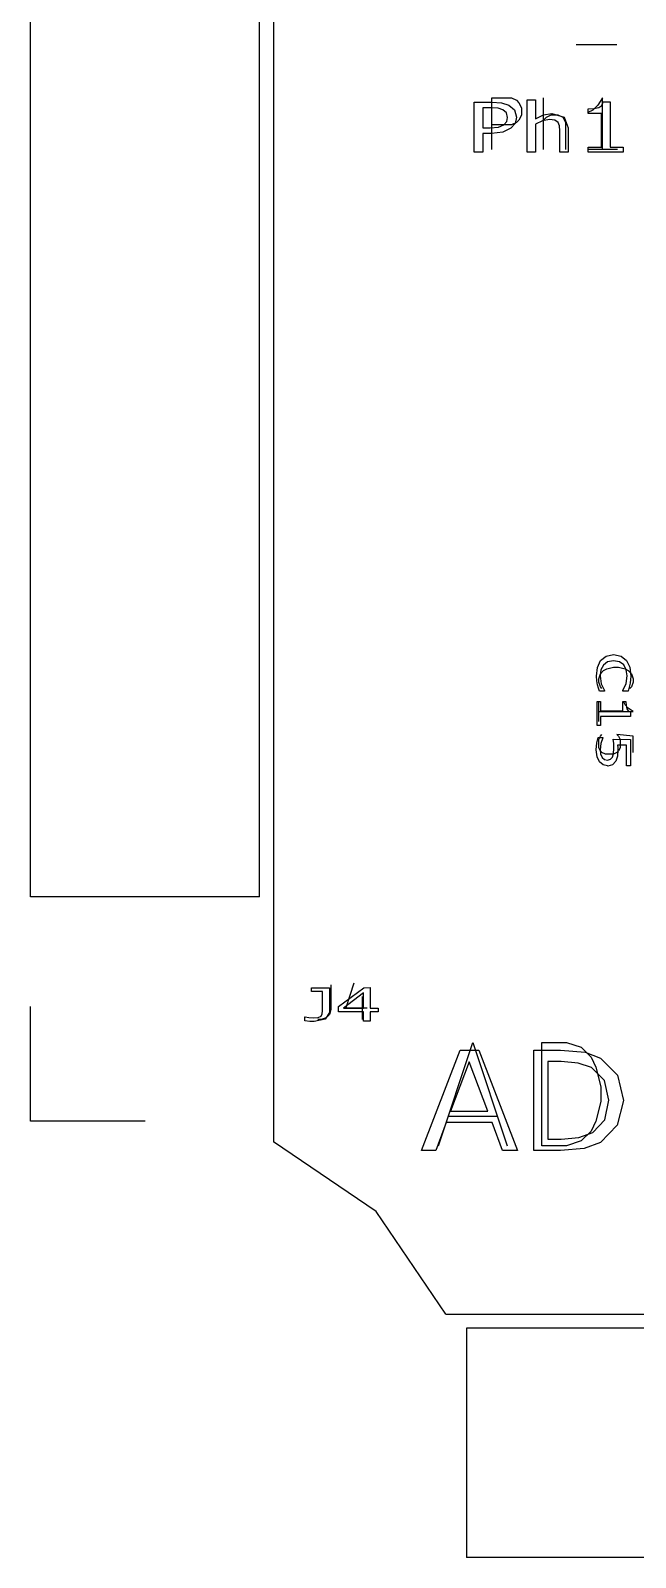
# Model space of a CAD drawing. Extents: x 132.2 to 167.8, y 97.2 to 132.8.
# Drawn here: x 132.18 to 139.2, y 97.19 to 114.9 of the extents above; entities that cross this region are included whole.
import ezdxf

# ---------------------------------------------------------------- set-up
doc = ezdxf.new("R2010")
doc.units = 0

msp = doc.modelspace()

# ---------------------------------------------------------------- linework, layer by layer
at = {"layer": 'Layer 1'}
for p, q in [((135, 128.007), (135, 102.007)), ((132.179, 104.847), (132.179, 127.767)), ((134.839, 104.847), (134.839, 127.767)), ((138.513, 114.735), (138.987, 114.735)), ((137.328, 113.485), (137.328, 114.067)), ((137.328, 114.067), (137.533, 114.067)), ((137.533, 114.067), (137.64812, 114.058)), ((137.534, 113.515), (137.534, 114.115)), ((137.534, 114.115), (137.763, 114.115)), ((137.64812, 114.058), (137.73182, 114.03066)), ((137.763, 114.115), (137.82, 114.087)), ((137.82, 114.087), (137.849, 114.058)), ((137.849, 114.058), (137.877, 114.001)), ((137.946, 113.485), (137.946, 114.093)), ((137.946, 114.093), (138.042, 114.093)), ((138.042, 114.093), (138.042, 113.873)), ((138.134, 113.515), (138.134, 114.115)), ((138.82, 114.115), (138.763, 114.03)), ((138.8113, 114.02762), (138.827, 114.06825)), ((138.82, 113.515), (138.82, 114.115)), ((138.827, 114.06825), (138.906, 114.069)), ((138.906, 114.069), (138.906, 113.544)), ((137.52783, 114.00036), (137.428, 114)), ((137.428, 114), (137.428, 113.768)), ((137.60643, 113.99486), (137.52783, 114.00036)), ((137.66223, 113.97767), (137.60643, 113.99486)), ((137.70383, 113.94134), (137.66223, 113.97767)), ((137.71753, 113.889), (137.70383, 113.94134)), ((137.7073, 113.8426), (137.7174, 113.88908)), ((137.7174, 113.88908), (137.71753, 113.889)), ((137.73182, 114.03066), (137.79822, 113.97519)), ((137.79822, 113.97519), (137.82202, 113.8912)), ((137.822, 113.891), (137.8043, 113.81913)), ((137.82202, 113.8912), (137.822, 113.891)), ((137.877, 113.915), (137.849, 113.858)), ((137.877, 114.001), (137.877, 113.915)), ((138.042, 113.873), (138.1343, 113.91753)), ((138.163, 113.887), (138.134, 113.858)), ((138.1343, 113.91753), (138.2322, 113.93354)), ((138.22, 113.915), (138.163, 113.887)), ((138.306, 113.915), (138.22, 113.915)), ((138.2322, 113.93354), (138.37216, 113.89096)), ((138.363, 113.887), (138.306, 113.915)), ((138.392, 113.83), (138.363, 113.887)), ((138.37216, 113.89096), (138.42036, 113.768304)), ((138.706, 113.972), (138.649, 113.944)), ((138.651, 113.987), (138.7195, 113.9909)), ((138.651, 113.934), (138.651, 113.987)), ((138.808, 113.934), (138.651, 113.934)), ((138.763, 114.03), (138.706, 113.972)), ((138.7195, 113.9909), (138.7748, 114.00301)), ((138.7748, 114.00301), (138.8113, 114.02762)), ((138.808, 113.544), (138.808, 113.934)), ((137.428, 113.768), (137.513, 113.768)), ((137.52892, 113.70195), (137.428, 113.702)), ((137.428, 113.702), (137.428, 113.485)), ((137.513, 113.768), (137.6119, 113.7762)), ((137.6633, 113.71679), (137.52892, 113.70195)), ((137.763, 113.801), (137.534, 113.801)), ((137.6119, 113.7762), (137.6738, 113.80315)), ((137.7556, 113.7621), (137.6633, 113.71679)), ((137.6738, 113.80315), (137.7073, 113.8426)), ((137.8043, 113.81913), (137.7556, 113.7621)), ((137.82, 113.83), (137.763, 113.801)), ((137.849, 113.858), (137.82, 113.83)), ((138.1233, 113.84824), (138.0417, 113.81035)), ((138.0417, 113.81035), (138.042, 113.485)), ((138.2049, 113.86308), (138.1233, 113.84824)), ((138.2668, 113.85488), (138.2049, 113.86308)), ((138.3033, 113.83066), (138.2668, 113.85488)), ((138.32, 113.78925), (138.3033, 113.83066)), ((138.325, 113.733), (138.32, 113.78925)), ((138.325, 113.485), (138.325, 113.733)), ((138.392, 113.515), (138.392, 113.83)), ((138.42036, 113.768304), (138.42, 113.485)), ((138.651, 113.485), (138.651, 113.544)), ((138.651, 113.544), (138.808, 113.544)), ((138.906, 113.544), (139.06, 113.544)), ((139.06, 113.544), (139.06, 113.485)), ((137.428, 113.485), (137.328, 113.485)), ((138.042, 113.485), (137.946, 113.485)), ((138.42, 113.485), (138.325, 113.485)), ((138.992, 113.515), (138.649, 113.515)), ((139.06, 113.485), (138.651, 113.485)), ((138.7478, 107.4084), (138.7595, 107.50945)), ((138.7595, 107.50945), (138.7967, 107.58825)), ((138.7967, 107.58825), (138.8595, 107.63965)), ((138.8294, 107.5352), (138.8008, 107.4794)), ((138.8773, 107.5729), (138.8294, 107.5352)), ((138.8595, 107.63965), (138.9483, 107.65815)), ((138.871, 107.493), (138.947, 107.512)), ((138.9476, 107.5873), (138.8773, 107.5729)), ((138.947, 107.512), (139.004, 107.512)), ((139.0164, 107.5743), (138.9476, 107.5873)), ((138.9483, 107.65815), (139.034, 107.64035)), ((139.004, 107.512), (139.08, 107.493)), ((139.0659, 107.5373), (139.0164, 107.5743)), ((139.034, 107.64035), (139.0978, 107.58895)), ((139.0953, 107.4822), (139.0659, 107.5373)), ((139.0978, 107.58895), (139.1363, 107.51045)), ((139.1363, 107.51045), (139.1496, 107.40803)), ((138.7518, 107.3546), (138.7478, 107.4084)), ((138.7598, 107.309), (138.7518, 107.3546)), ((138.775, 107.378), (138.794, 107.436)), ((138.775, 107.34), (138.775, 107.378)), ((138.794, 107.283), (138.775, 107.34)), ((138.8008, 107.4794), (138.7918, 107.4116)), ((138.7918, 107.4116), (138.8046, 107.3198)), ((138.794, 107.436), (138.832, 107.474)), ((138.832, 107.474), (138.871, 107.493)), ((139.054, 107.24), (139.0931, 107.3236)), ((139.08, 107.493), (139.118, 107.474)), ((139.0931, 107.3236), (139.1053, 107.4123)), ((139.1053, 107.4123), (139.0953, 107.4822)), ((139.1416, 107.32613), (139.115, 107.23503)), ((139.118, 107.474), (139.156, 107.436)), ((139.1496, 107.40803), (139.1416, 107.32613)), ((139.156, 107.436), (139.175, 107.378)), ((139.175, 107.34), (139.156, 107.283)), ((139.175, 107.378), (139.175, 107.34)), ((138.7713, 107.2693), (138.7598, 107.309)), ((138.783, 107.235), (138.7713, 107.2693)), ((138.843, 107.235), (138.783, 107.235)), ((138.813, 107.264), (138.794, 107.283)), ((138.8046, 107.3198), (138.8429, 107.2396)), ((138.8429, 107.2396), (138.843, 107.235)), ((139.054, 107.235), (139.054, 107.24)), ((139.115, 107.23503), (139.054, 107.235)), ((139.156, 107.283), (139.137, 107.264)), ((138.755, 106.837), (138.755, 107.113)), ((138.755, 107.113), (138.795, 107.113)), ((138.775, 106.883), (138.775, 107.112)), ((138.775, 106.997), (139.175, 106.997)), ((138.795, 107.113), (138.795, 107.006)), ((138.795, 107.006), (139.054, 107.006)), ((139.054, 107.006), (139.054, 107.113)), ((139.054, 107.113), (139.09, 107.113)), ((139.08, 107.074), (139.061, 107.112)), ((139.118, 107.036), (139.08, 107.074)), ((139.09, 107.113), (139.093, 107.0668)), ((139.093, 107.0668), (139.101, 107.0295)), ((139.101, 107.0295), (139.1174, 107.0048)), ((139.1174, 107.0048), (139.1445, 106.9942)), ((139.175, 106.997), (139.118, 107.036)), ((139.1445, 106.9942), (139.144, 106.941)), ((138.795, 106.837), (138.755, 106.837)), ((139.144, 106.941), (138.795, 106.941)), ((138.795, 106.941), (138.795, 106.837)), ((138.7464, 106.5523), (138.7534, 106.6328)), ((138.7534, 106.6328), (138.7693, 106.6982)), ((138.7693, 106.6982), (138.824, 106.698)), ((138.775, 106.674), (138.794, 106.712)), ((138.775, 106.578), (138.775, 106.674)), ((138.8008, 106.6272), (138.7918, 106.5532)), ((138.794, 106.712), (138.813, 106.731)), ((138.824, 106.693), (138.8008, 106.6272)), ((138.824, 106.698), (138.824, 106.693)), ((138.9488, 106.6275), (138.9428, 106.6755)), ((138.9428, 106.6755), (139.143, 106.675)), ((138.9518, 106.5693), (138.9488, 106.6275)), ((139.175, 106.712), (138.985, 106.731)), ((138.985, 106.731), (139.004, 106.712)), ((139.004, 106.712), (139.023, 106.674)), ((139.023, 106.674), (139.023, 106.578)), ((139.143, 106.675), (139.143, 106.368)), ((139.175, 106.521), (139.175, 106.712)), ((138.7564, 106.4735), (138.7464, 106.5523)), ((138.7845, 106.4146), (138.7564, 106.4735)), ((138.794, 106.54), (138.775, 106.578)), ((138.7918, 106.5532), (138.7968, 106.5063)), ((138.813, 106.521), (138.794, 106.54)), ((138.7968, 106.5063), (138.815, 106.4655)), ((138.852, 106.502), (138.813, 106.521)), ((138.815, 106.4655), (138.8418, 106.4429)), ((138.8418, 106.4429), (138.878, 106.4349)), ((138.947, 106.502), (138.852, 106.502)), ((138.878, 106.4349), (138.9119, 106.4439)), ((138.9119, 106.4439), (138.934, 106.4689)), ((138.934, 106.4689), (138.9478, 106.5124)), ((138.985, 106.521), (138.947, 106.502)), ((138.9478, 106.5124), (138.9518, 106.5693)), ((138.99152, 106.4795), (138.97282, 106.4223)), ((139.004, 106.54), (138.985, 106.521)), ((138.99652, 106.5521), (138.99152, 106.4795)), ((139.097, 106.609), (138.994, 106.609)), ((138.994, 106.609), (138.996, 106.5788)), ((138.996, 106.5788), (138.99652, 106.5521)), ((139.023, 106.578), (139.004, 106.54)), ((139.097, 106.368), (139.097, 106.609)), ((138.8262, 106.379), (138.7845, 106.4146)), ((138.878, 106.366), (138.8262, 106.379)), ((138.87902, 106.3647), (138.878, 106.366)), ((138.93582, 106.3798), (138.87902, 106.3647)), ((138.97282, 106.4223), (138.93582, 106.3798)), ((139.143, 106.368), (139.097, 106.368)), ((134.839, 104.847), (132.179, 104.847)), ((135.441, 103.752), (135.441, 103.793)), ((135.441, 103.793), (135.649, 103.793)), ((135.649, 103.793), (135.65, 103.508)), ((135.667, 103.827), (135.667, 103.541)), ((135.756, 103.576), (136.04844, 103.79475)), ((135.933, 103.846), (135.838, 103.56)), ((136.04844, 103.79475), (136.123, 103.795)), ((136.123, 103.795), (136.123, 103.558)), ((135.569, 103.752), (135.441, 103.752)), ((135.5687, 103.526), (135.569, 103.752)), ((136.045, 103.733), (135.81097, 103.558)), ((136.029, 103.694), (136.029, 103.427)), ((136.04548, 103.5577), (136.045, 103.733)), ((132.179, 102.247), (132.179, 103.577)), ((135.36531, 103.4088), (135.365, 103.457)), ((135.365, 103.457), (135.369, 103.457)), ((135.369, 103.457), (135.41, 103.449)), ((135.41, 103.449), (135.4599, 103.445)), ((135.4599, 103.445), (135.5191, 103.45)), ((135.6013, 103.4294), (135.47151, 103.4018)), ((135.552, 103.427), (135.514, 103.427)), ((135.5191, 103.45), (135.5519, 103.4656)), ((135.5519, 103.4656), (135.5657, 103.4911)), ((135.61, 103.446), (135.552, 103.427)), ((135.5657, 103.4911), (135.5687, 103.526)), ((135.65, 103.508), (135.6013, 103.4294)), ((135.648, 103.484), (135.61, 103.446)), ((135.667, 103.541), (135.648, 103.484)), ((135.756, 103.516), (135.756, 103.576)), ((136.045, 103.516), (135.756, 103.516)), ((135.81097, 103.558), (136.04548, 103.5577)), ((135.838, 103.56), (136.086, 103.56)), ((136.045, 103.407), (136.045, 103.516)), ((136.123, 103.558), (136.213, 103.558)), ((136.213, 103.516), (136.123, 103.516)), ((136.123, 103.516), (136.123, 103.407)), ((136.213, 103.558), (136.213, 103.516)), ((135.41961, 103.4038), (135.36531, 103.4088)), ((135.47151, 103.4018), (135.41961, 103.4038)), ((136.123, 103.407), (136.045, 103.407)), ((136.914, 101.96), (137.314, 103.16)), ((137.314, 103.16), (137.714, 101.96)), ((138.114, 101.96), (138.114, 103.16)), ((138.114, 103.16), (138.4, 103.16)), ((138.4, 103.16), (138.571, 103.103)), ((138.571, 103.103), (138.686, 102.988)), ((136.717, 101.907), (137.16626, 103.07028)), ((137.27118, 102.93513), (137.05401, 102.36403)), ((137.16626, 103.07028), (137.385, 103.07)), ((137.48752, 102.36403), (137.27118, 102.93513)), ((137.385, 103.07), (137.834, 101.907)), ((138.021, 101.907), (138.021, 103.07)), ((138.021, 103.07), (138.33, 103.07)), ((138.33951, 102.93663), (138.185, 102.937)), ((138.185, 102.937), (138.185, 102.039)), ((138.33, 103.07), (138.61679, 103.045)), ((138.53596, 102.92103), (138.33951, 102.93663)), ((138.69097, 102.86713), (138.53596, 102.92103)), ((138.61679, 103.045), (138.79749, 102.9778)), ((138.686, 102.988), (138.743, 102.874)), ((138.79749, 102.9778), (138.99394, 102.78014)), ((138.84182, 102.71947), (138.69097, 102.86713)), ((138.743, 102.874), (138.8, 102.645)), ((138.89242, 102.489), (138.84182, 102.71947)), ((138.99394, 102.78014), (139.06444, 102.48717)), ((138.8, 102.645), (138.8, 102.474)), ((137.05401, 102.36403), (137.48752, 102.36403)), ((138.8, 102.474), (138.743, 102.245)), ((138.84546, 102.26239), (138.89186, 102.48895)), ((138.89186, 102.48895), (138.89242, 102.489)), ((139.064, 102.487), (138.9902, 102.1995)), ((139.06444, 102.48717), (139.064, 102.487)), ((133.509, 102.247), (132.179, 102.247)), ((137.004, 102.231), (136.883, 101.907)), ((137.53798, 102.23122), (137.004, 102.231)), ((137.029, 102.303), (137.6, 102.303)), ((137.659, 101.907), (137.53798, 102.23122)), ((138.743, 102.245), (138.686, 102.131)), ((138.70786, 102.1163), (138.84546, 102.26239)), ((138.9902, 102.1995), (138.79541, 101.9995)), ((138.185, 102.039), (138.339, 102.039)), ((138.339, 102.039), (138.5454, 102.0554)), ((138.571, 102.017), (138.4, 101.96)), ((138.5454, 102.0554), (138.70786, 102.1163)), ((138.686, 102.131), (138.571, 102.017)), ((136.192582, 101.199582), (135, 102.007)), ((136.883, 101.907), (136.717, 101.907)), ((137.834, 101.907), (137.659, 101.907)), ((138.33288, 101.9065), (138.021, 101.907)), ((138.4, 101.96), (138.114, 101.96)), ((138.60642, 101.9284), (138.33288, 101.9065)), ((138.79541, 101.9995), (138.60642, 101.9284)), ((137, 100.007), (136.192582, 101.199582)), ((137, 100.007), (163, 100.007)), ((160.16, 99.8462), (137.24, 99.8462)), ((137.24, 99.8462), (137.24, 97.1862)), ((160.16, 97.1862), (137.24, 97.1862))]:
    msp.add_line(p, q, dxfattribs=at)

doc.saveas('drawing.dxf')
